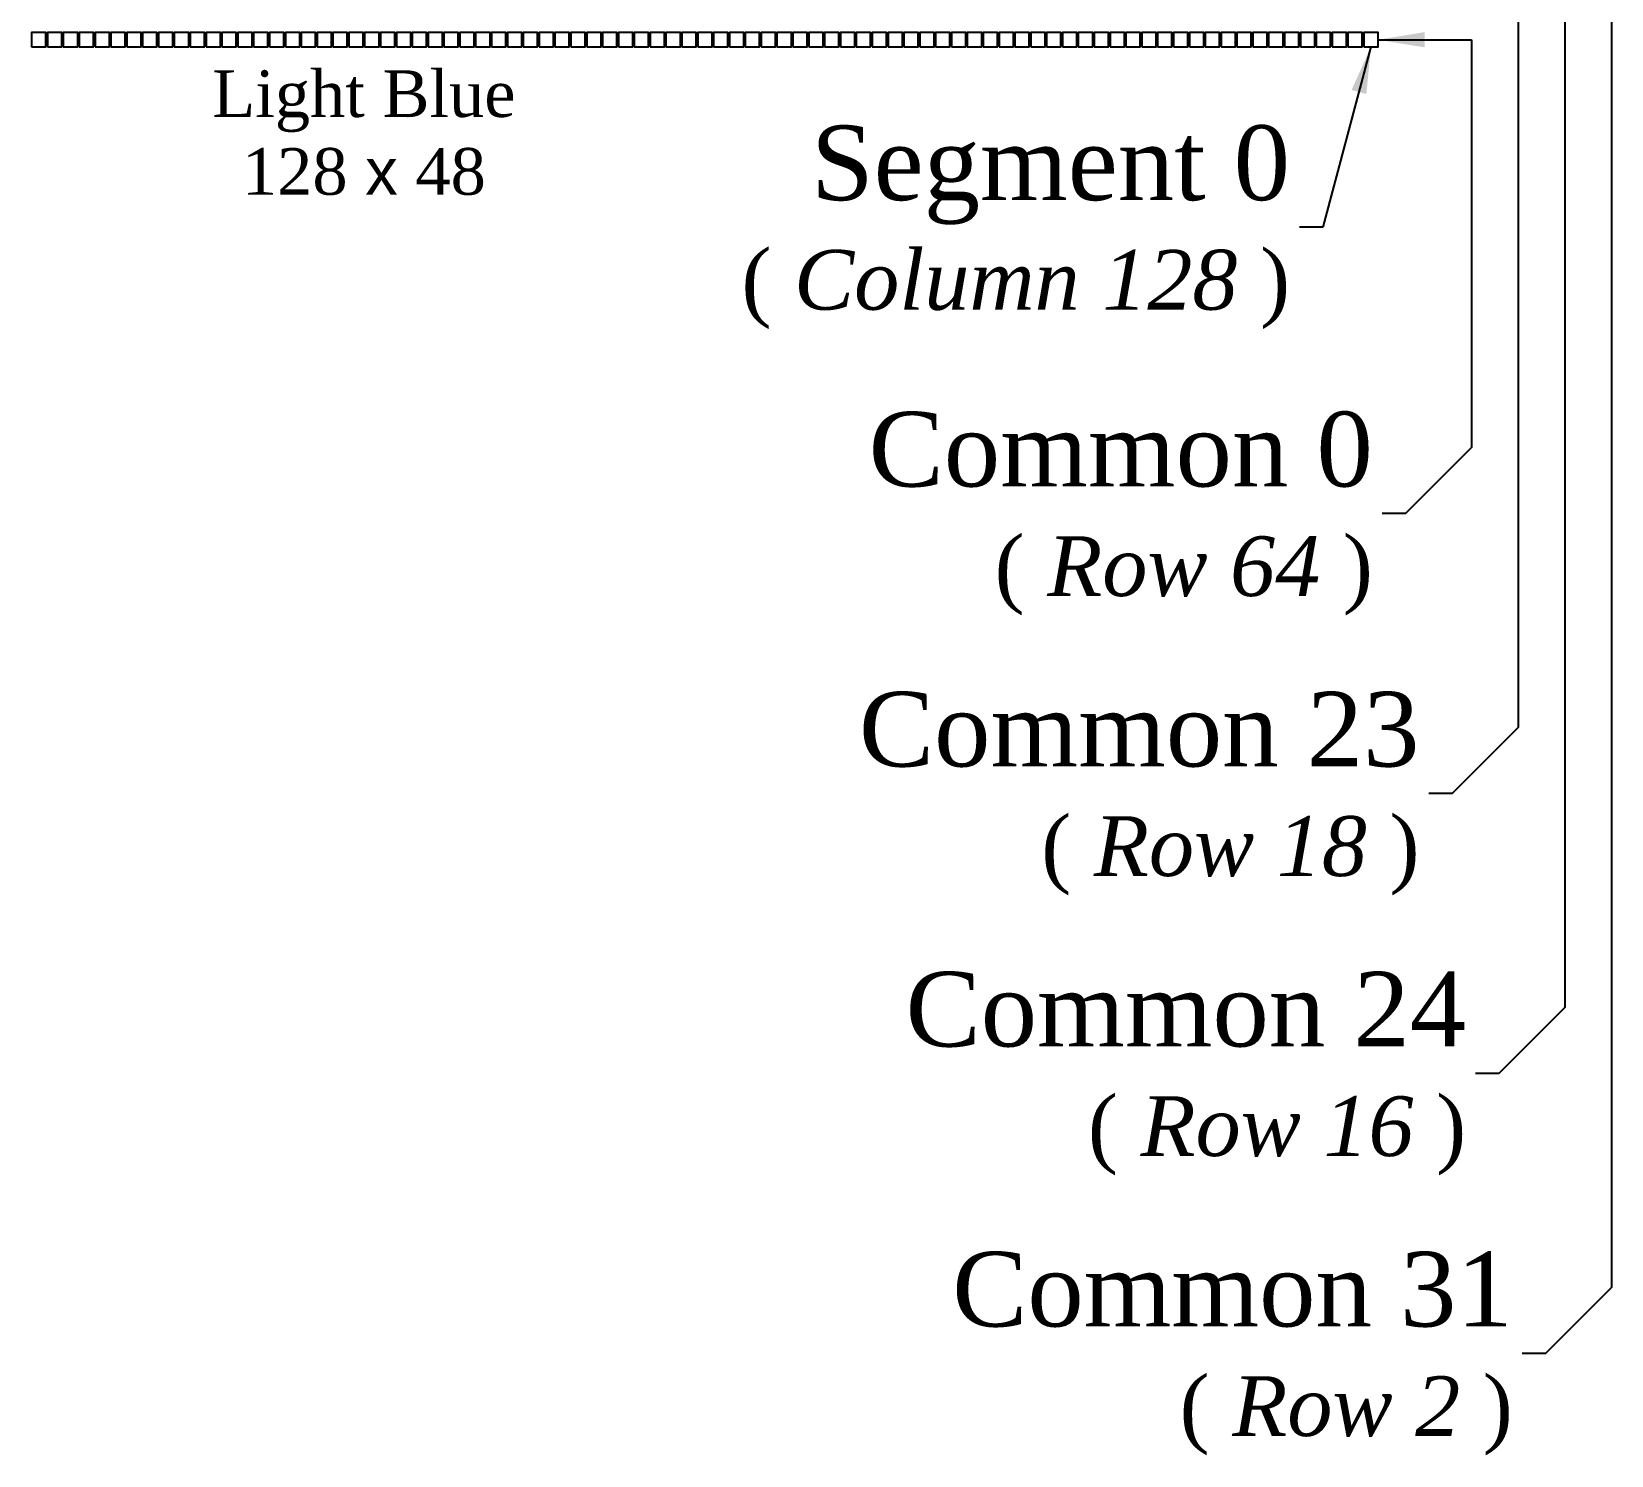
# Model space of a CAD drawing. Extents: x -1 to 152, y 0 to 80.
# Drawn here: x 87.31 to 104.24, y 34.91 to 50.16 of the extents above; entities that cross this region are included whole.
import ezdxf

# ---------------------------------------------------------------- set-up
doc = ezdxf.new("R2010")
doc.units = 0
doc.header["$MEASUREMENT"] = 0
doc.layers.add('Index', color=7, linetype='Continuous')
doc.layers.add('Pixel', color=4, linetype='Continuous')
doc.styles.get("Standard").update_dxf_attribs({"font": 'TIMES.TTF'})
doc.dimstyles.get("Standard").update_dxf_attribs({"dimtxt": 0.18, "dimasz": 0.18, "dimexe": 0.18, "dimexo": 0.0625, "dimgap": 0.09, "dimtad": 0, "dimtih": 1, "dimtoh": 1, "dimdec": 4, "dimzin": 0, "dimdsep": 46, "dimtxsty": 'Standard', "dimcen": 0.09, "dimadec": 0, "dimazin": 0, "dimtfac": 1, "dimtdec": 4, "dimtofl": 0, "dimtmove": 0, "dimatfit": 3, "dimfxl": 0, "dimtolj": 1, "dimtzin": 0, "dimarcsym": 0})

msp = doc.modelspace()

# ---------------------------------------------------------------- linework, layer by layer
at = {"layer": 'Index', "color": 5}
for points in [[(102.744, 45.70711), (102.03689, 45), (101.78689, 45)], [(103.244, 42.70711), (102.53689, 42), (102.28689, 42)], [(103.744, 39.70711), (103.03689, 39), (102.78689, 39)], [(104.244, 36.70711), (103.53689, 36), (103.28689, 36)]]:
    msp.add_lwpolyline(points, dxfattribs=at)
at = {"layer": 'Pixel'}
for points in [[(87.31, 50), (87.464, 50), (87.464, 50.154), (87.31, 50.154)], [(87.48, 50), (87.634, 50), (87.634, 50.154), (87.48, 50.154)], [(87.65, 50), (87.804, 50), (87.804, 50.154), (87.65, 50.154)], [(87.82, 50), (87.974, 50), (87.974, 50.154), (87.82, 50.154)], [(87.99, 50), (88.144, 50), (88.144, 50.154), (87.99, 50.154)], [(88.16, 50), (88.314, 50), (88.314, 50.154), (88.16, 50.154)], [(88.33, 50), (88.484, 50), (88.484, 50.154), (88.33, 50.154)], [(88.5, 50), (88.654, 50), (88.654, 50.154), (88.5, 50.154)], [(88.67, 50), (88.824, 50), (88.824, 50.154), (88.67, 50.154)], [(88.84, 50), (88.994, 50), (88.994, 50.154), (88.84, 50.154)], [(89.01, 50), (89.164, 50), (89.164, 50.154), (89.01, 50.154)], [(89.18, 50), (89.334, 50), (89.334, 50.154), (89.18, 50.154)], [(89.35, 50), (89.504, 50), (89.504, 50.154), (89.35, 50.154)], [(89.52, 50), (89.674, 50), (89.674, 50.154), (89.52, 50.154)], [(89.69, 50), (89.844, 50), (89.844, 50.154), (89.69, 50.154)], [(89.86, 50), (90.014, 50), (90.014, 50.154), (89.86, 50.154)], [(90.03, 50), (90.184, 50), (90.184, 50.154), (90.03, 50.154)], [(90.2, 50), (90.354, 50), (90.354, 50.154), (90.2, 50.154)], [(90.37, 50), (90.524, 50), (90.524, 50.154), (90.37, 50.154)], [(90.54, 50), (90.694, 50), (90.694, 50.154), (90.54, 50.154)], [(90.71, 50), (90.864, 50), (90.864, 50.154), (90.71, 50.154)], [(90.88, 50), (91.034, 50), (91.034, 50.154), (90.88, 50.154)], [(91.05, 50), (91.204, 50), (91.204, 50.154), (91.05, 50.154)], [(91.22, 50), (91.374, 50), (91.374, 50.154), (91.22, 50.154)], [(91.39, 50), (91.544, 50), (91.544, 50.154), (91.39, 50.154)], [(91.56, 50), (91.714, 50), (91.714, 50.154), (91.56, 50.154)], [(91.73, 50), (91.884, 50), (91.884, 50.154), (91.73, 50.154)], [(91.9, 50), (92.054, 50), (92.054, 50.154), (91.9, 50.154)], [(92.07, 50), (92.224, 50), (92.224, 50.154), (92.07, 50.154)], [(92.24, 50), (92.394, 50), (92.394, 50.154), (92.24, 50.154)], [(92.41, 50), (92.564, 50), (92.564, 50.154), (92.41, 50.154)], [(92.58, 50), (92.734, 50), (92.734, 50.154), (92.58, 50.154)], [(92.75, 50), (92.904, 50), (92.904, 50.154), (92.75, 50.154)], [(92.92, 50), (93.074, 50), (93.074, 50.154), (92.92, 50.154)], [(93.09, 50), (93.244, 50), (93.244, 50.154), (93.09, 50.154)], [(93.26, 50), (93.414, 50), (93.414, 50.154), (93.26, 50.154)], [(93.43, 50), (93.584, 50), (93.584, 50.154), (93.43, 50.154)], [(93.6, 50), (93.754, 50), (93.754, 50.154), (93.6, 50.154)], [(93.77, 50), (93.924, 50), (93.924, 50.154), (93.77, 50.154)], [(93.94, 50), (94.094, 50), (94.094, 50.154), (93.94, 50.154)], [(94.11, 50), (94.264, 50), (94.264, 50.154), (94.11, 50.154)], [(94.28, 50), (94.434, 50), (94.434, 50.154), (94.28, 50.154)], [(94.45, 50), (94.604, 50), (94.604, 50.154), (94.45, 50.154)], [(94.62, 50), (94.774, 50), (94.774, 50.154), (94.62, 50.154)], [(94.79, 50), (94.944, 50), (94.944, 50.154), (94.79, 50.154)], [(94.96, 50), (95.114, 50), (95.114, 50.154), (94.96, 50.154)], [(95.13, 50), (95.284, 50), (95.284, 50.154), (95.13, 50.154)], [(95.3, 50), (95.454, 50), (95.454, 50.154), (95.3, 50.154)], [(95.47, 50), (95.624, 50), (95.624, 50.154), (95.47, 50.154)], [(95.64, 50), (95.794, 50), (95.794, 50.154), (95.64, 50.154)], [(95.81, 50), (95.964, 50), (95.964, 50.154), (95.81, 50.154)], [(95.98, 50), (96.134, 50), (96.134, 50.154), (95.98, 50.154)], [(96.15, 50), (96.304, 50), (96.304, 50.154), (96.15, 50.154)], [(96.32, 50), (96.474, 50), (96.474, 50.154), (96.32, 50.154)], [(96.49, 50), (96.644, 50), (96.644, 50.154), (96.49, 50.154)], [(96.66, 50), (96.814, 50), (96.814, 50.154), (96.66, 50.154)], [(96.83, 50), (96.984, 50), (96.984, 50.154), (96.83, 50.154)], [(97, 50), (97.154, 50), (97.154, 50.154), (97, 50.154)], [(97.17, 50), (97.324, 50), (97.324, 50.154), (97.17, 50.154)], [(97.34, 50), (97.494, 50), (97.494, 50.154), (97.34, 50.154)], [(97.51, 50), (97.664, 50), (97.664, 50.154), (97.51, 50.154)], [(97.68, 50), (97.834, 50), (97.834, 50.154), (97.68, 50.154)], [(97.85, 50), (98.004, 50), (98.004, 50.154), (97.85, 50.154)], [(98.02, 50), (98.174, 50), (98.174, 50.154), (98.02, 50.154)], [(98.19, 50), (98.344, 50), (98.344, 50.154), (98.19, 50.154)], [(98.36, 50), (98.514, 50), (98.514, 50.154), (98.36, 50.154)], [(98.53, 50), (98.684, 50), (98.684, 50.154), (98.53, 50.154)], [(98.7, 50), (98.854, 50), (98.854, 50.154), (98.7, 50.154)], [(98.87, 50), (99.024, 50), (99.024, 50.154), (98.87, 50.154)], [(99.04, 50), (99.194, 50), (99.194, 50.154), (99.04, 50.154)], [(99.21, 50), (99.364, 50), (99.364, 50.154), (99.21, 50.154)], [(99.38, 50), (99.534, 50), (99.534, 50.154), (99.38, 50.154)], [(99.55, 50), (99.704, 50), (99.704, 50.154), (99.55, 50.154)], [(99.72, 50), (99.874, 50), (99.874, 50.154), (99.72, 50.154)], [(99.89, 50), (100.044, 50), (100.044, 50.154), (99.89, 50.154)], [(100.06, 50), (100.214, 50), (100.214, 50.154), (100.06, 50.154)], [(100.23, 50), (100.384, 50), (100.384, 50.154), (100.23, 50.154)], [(100.4, 50), (100.554, 50), (100.554, 50.154), (100.4, 50.154)], [(100.57, 50), (100.724, 50), (100.724, 50.154), (100.57, 50.154)], [(100.74, 50), (100.894, 50), (100.894, 50.154), (100.74, 50.154)], [(100.91, 50), (101.064, 50), (101.064, 50.154), (100.91, 50.154)], [(101.08, 50), (101.234, 50), (101.234, 50.154), (101.08, 50.154)], [(101.25, 50), (101.404, 50), (101.404, 50.154), (101.25, 50.154)], [(101.42, 50), (101.574, 50), (101.574, 50.154), (101.42, 50.154)], [(101.59, 50), (101.744, 50), (101.744, 50.154), (101.59, 50.154)]]:
    msp.add_lwpolyline(points, close=True, dxfattribs=at)

# ---------------------------------------------------------------- texts
at = {"layer": 'Index', "insert": (90.872, 49.75), "char_height": 0.5, "attachment_point": 2}
msp.add_mtext('Light Blue\\P128 {\\fArial|b0|i0|c0|p34;x} 48', dxfattribs=at)
at = {"layer": 'Index', "color": 5, "char_height": 0.25, "attachment_point": 6}
for s, insert in [('{\\H3.2x;Segment 0\\P\\H0.8x;( \\fTimes New Roman|b0|i1|c0|p18;Column 128\\fTimes New Roman|b0|i0|c0|p18; )}', (100.79936, 48.06815)), ('{\\H3.2x;Common 0\\P\\H0.8x;( \\fTimes New Roman|b0|i1|c0|p18;Row 64\\fTimes New Roman|b0|i0|c0|p18; )}', (101.68689, 45)), ('{\\H3.2x;Common 23\\P\\H0.8x;( \\fTimes New Roman|b0|i1|c0|p18;Row 18\\fTimes New Roman|b0|i0|c0|p18; )}', (102.18689, 42)), ('{\\H3.2x;Common 24\\P\\H0.8x;( \\fTimes New Roman|b0|i1|c0|p18;Row 16\\fTimes New Roman|b0|i0|c0|p18; )}', (102.68689, 39)), ('{\\H3.2x;Common 31\\P\\H0.8x;( \\fTimes New Roman|b0|i1|c0|p18;Row 2\\fTimes New Roman|b0|i0|c0|p18; )}', (103.18689, 36))]:
    msp.add_mtext(s, dxfattribs=dict(at, insert=insert))

# ---------------------------------------------------------------- leaders
at = {"layer": 'Index', "color": 5}
for points in [[(101.744, 60.957), (104.244, 60.957), (104.244, 36.70711)], [(101.744, 58.577), (103.744, 58.577), (103.744, 39.70711)], [(101.744, 57.897), (103.244, 57.897), (103.244, 42.70711)], [(101.744, 50.077), (102.744, 50.077), (102.744, 45.70711)], [(101.667, 50), (101.14936, 48.06815), (100.89936, 48.06815)]]:
    msp.add_leader(points, dimstyle='Standard', override={"dimtxt": 0.5, "dimasz": 0.5, "dimexe": 0.5, "dimexo": 0.5, "dimgap": 0.1, "dimtih": 0, "dimdec": 3}, dxfattribs=at)

doc.saveas('drawing.dxf')
